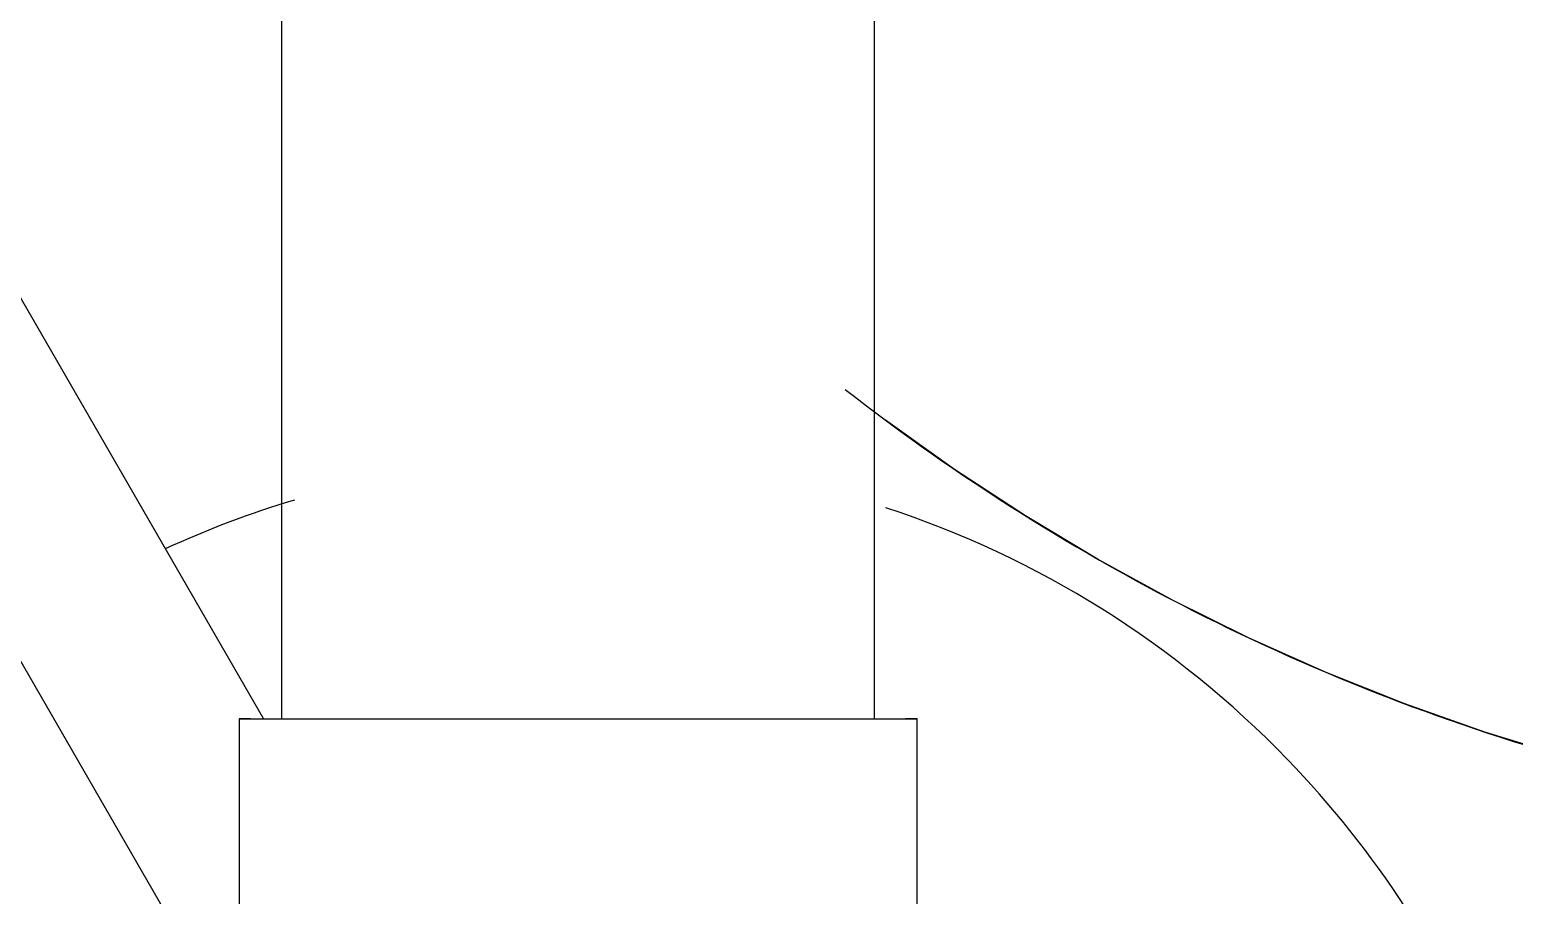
# Model space of a CAD drawing. Extents: x 6433 to 75181, y -2986 to 56414.
# Drawn here: x 39634.1 to 39711.9, y 6433.7 to 6479.1 of the extents above; entities that cross this region are included whole.
import ezdxf

# ---------------------------------------------------------------- set-up
doc = ezdxf.new("R2010")
doc.units = 0
doc.header["$MEASUREMENT"] = 0
doc.layers.add('A-Equipment', color=1, linetype='CONTINUOUS')

msp = doc.modelspace()

# ---------------------------------------------------------------- linework, layer by layer
at = {"layer": 'A-Equipment'}
for p, q in [((39647.285, 6507.991), (39647.285, 6442.983)), ((39678.4, 6442.983), (39678.4, 6507.991)), ((39632.934, 6466.211), (39646.345, 6442.983)), ((39642.006, 6431.448), (39624.685, 6461.449)), ((39682.587, 6456.061), (39678.966, 6458.646)), ((39686.308, 6453.623), (39682.587, 6456.061)), ((39690.124, 6451.335), (39686.308, 6453.623)), ((39694.028, 6449.202), (39690.124, 6451.335)), ((39698.015, 6447.227), (39694.028, 6449.202)), ((39702.077, 6445.413), (39698.015, 6447.227)), ((39706.209, 6443.763), (39702.077, 6445.413)), ((39710.403, 6442.279), (39706.209, 6443.763)), ((39645.062, 6442.983), (39645.062, 6429.373)), ((39645.668, 6442.983), (39645.062, 6442.983)), ((39645.062, 6442.983), (39680.622, 6442.983)), ((39680.622, 6442.983), (39680.017, 6442.983)), ((39680.622, 6424.625), (39680.622, 6442.983)), ((39714.653, 6440.965), (39710.403, 6442.279))]:
    msp.add_line(p, q, dxfattribs=at)
for centre, radius, start, end in [((39621.567, 6476.373), 31.75, 35.28812, 210), ((39745.392, 6547.864), 111.231, 231.96627, 255), ((39662.842, 6404.883), 51.751, 106.70579, 114.72728), ((39662.842, 6404.883), 51.751, 44.04295, 71.82198), ((39662.842, 6404.883), 51.751, 22.02147, 44.04295)]:
    msp.add_arc(centre, radius, start, end, dxfattribs=at)

doc.saveas('drawing.dxf')
